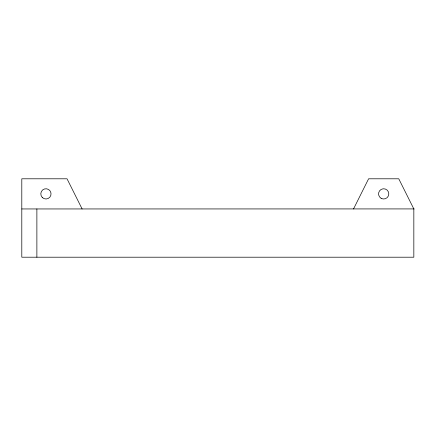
<?xml version="1.0" encoding="UTF-8"?>
<svg xmlns="http://www.w3.org/2000/svg" width="436" height="436" viewBox="0 0 436 436"><rect width="100%" height="100%" fill="white"/><g stroke="black" fill="none" stroke-linecap="round" stroke-linejoin="round"><path stroke-width="0.65" d="M353.525 208.953L368.6 178.798L398.76 178.798L413.835 208.953L413.835 257.202L21.8 257.202L21.8 178.798L67.035 178.798L82.115 208.953M414.2 208.92L21.8 208.953M36.88 208.953L36.88 257.202M42.303 197.497A5.128 5.128 0 0 0 50.876 195.203A5.128 5.128 0 0 0 44.597 188.924A5.128 5.128 0 0 0 42.303 197.497M381.118 198.315A5.128 5.128 0 0 0 388.808 193.873A5.128 5.128 0 0 0 381.118 189.437A5.128 5.128 0 0 0 381.118 198.315"/></g></svg>
